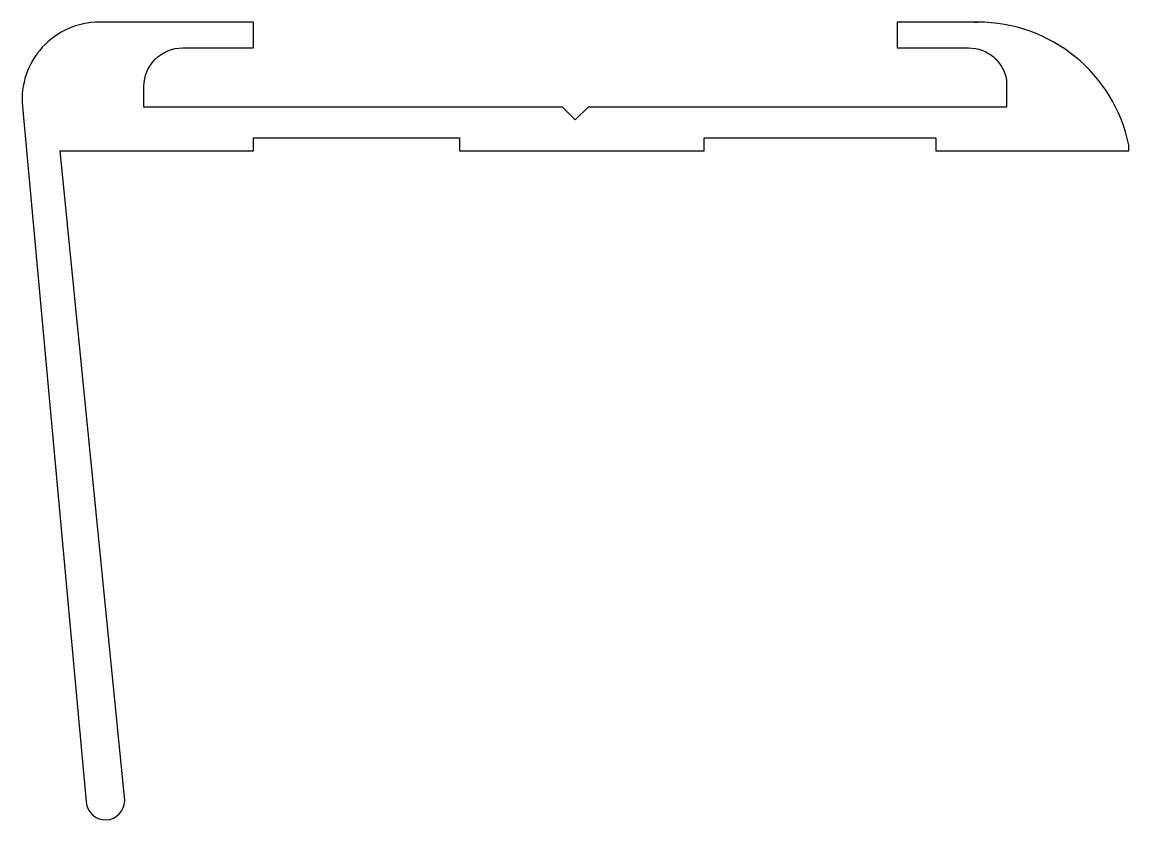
# Model space of a CAD drawing. Extents: x 144.4 to 187.3, y 201 to 232.
import ezdxf

# ---------------------------------------------------------------- set-up
doc = ezdxf.new("R2010")
doc.units = 0
doc.header["$LTSCALE"] = 15
doc.layers.get('0').update_dxf_attribs({"linetype": 'CONTINUOUS'})

msp = doc.modelspace()

# ---------------------------------------------------------------- linework, layer by layer
at = {"color": 7}
msp.add_line((181.343, 231.987), (181.461, 231.987), dxfattribs=at)
msp.add_lwpolyline([(150.593, 230.987), (153.343, 230.987), (153.343, 231.987), (147.361, 231.987, 0.44118), (144.373, 228.714), (146.845, 201.682, 0.963708), (148.343, 201.737), (145.843, 226.987), (153.343, 226.987), (153.343, 227.487), (161.343, 227.487), (161.343, 226.987), (170.843, 226.987), (170.843, 227.487), (179.843, 227.487), (179.843, 226.987), (187.343, 226.987), (187.343, 227.211, 0.355261), (181.469, 231.987), (178.343, 231.987), (178.343, 230.987), (181.114, 230.987, -0.366371), (182.593, 229.735), (182.593, 228.687), (166.343, 228.687), (165.843, 228.187), (165.343, 228.687), (149.093, 228.687), (149.093, 229.487, -0.414214)], format="xyb", close=True, dxfattribs=at)

doc.saveas('drawing.dxf')
